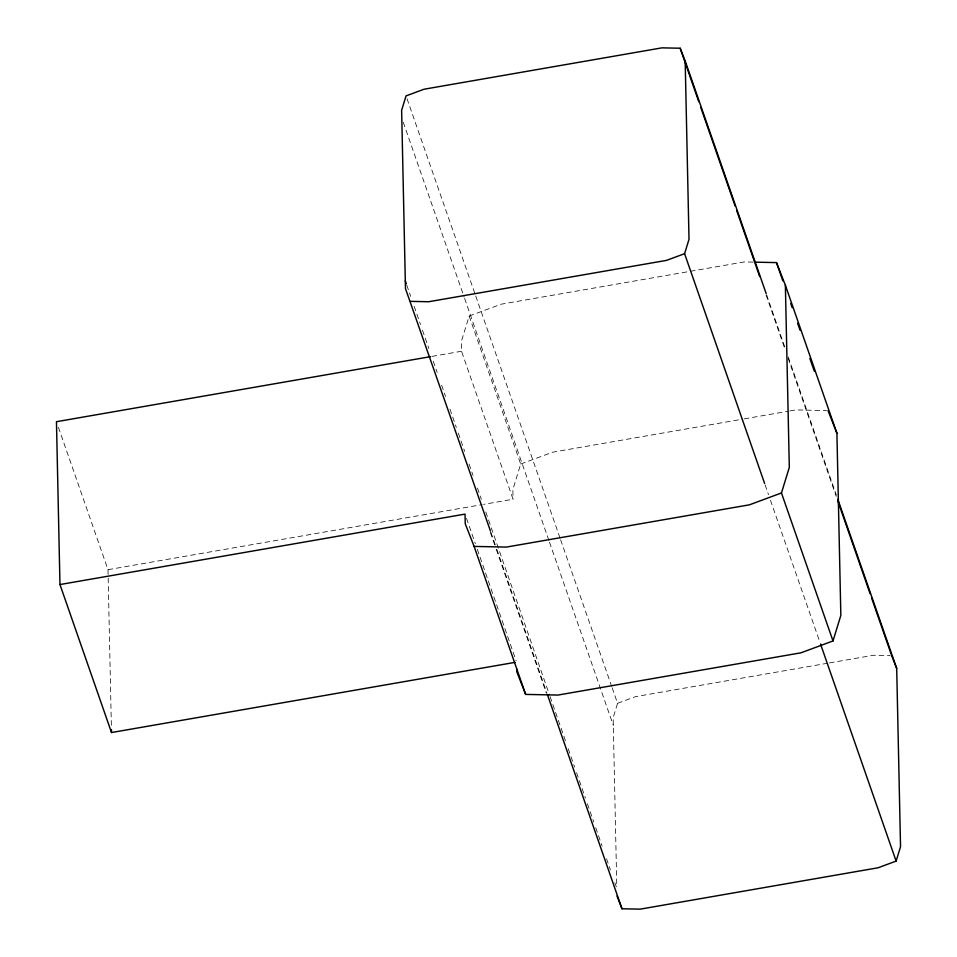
<?xml version="1.0" encoding="UTF-8"?>
<svg xmlns="http://www.w3.org/2000/svg" width="957" height="957" viewBox="0 0 957 957"><rect width="100%" height="100%" fill="white"/><g stroke="black" fill="none" stroke-linecap="round" stroke-linejoin="round"><path stroke-width="0.72" stroke-dasharray="4.79 3.59" d="M753.015 262.11L744.211 261.931L501.169 304.194L469.157 316.049L461.322 341.601L461.525 351.255L513.06 499.243L483.608 504.363M469.157 316.049L520.692 464.037L512.856 489.589L513.06 499.243M612.169 687.808L617.564 703.311L613.15 717.714L616.787 886.792M520.692 464.037L552.703 452.183L742.728 419.142M617.564 703.311L635.615 696.624L827.961 663.177M432.074 356.375L461.525 351.255M744.199 418.879L788.389 411.199M789.86 410.948L795.746 409.919L826.573 410.565M58.425 427.336L107.997 569.69L482.137 504.626M829.432 662.926L873.478 655.258L890.285 655.617M766.641 294.947L784.8 347.092M788.233 356.949L836.334 495.068M766.055 294.864L784.704 348.408M788.137 358.277L836.227 496.384M765.086 484.816L768.519 494.685M770.481 500.32L820.053 642.661M407.024 98.715L475.246 294.612M475.737 296.024L560.144 538.42M560.635 539.832L611.679 686.396M403.256 122.245L464.121 297.005M464.612 298.417L549.019 540.813M549.509 542.224L613.317 725.43M406.773 285.102L410.697 296.383M414.13 306.24L420.518 324.567M422.48 330.201L428.856 348.515M433.27 361.208L437.205 372.476M441.62 385.169L445.543 396.437M449.957 409.118L456.345 427.444M458.307 433.078L464.683 451.405M469.097 464.085L473.033 475.354M477.447 488.046L481.371 499.315M485.785 512.007L549.593 695.213M550.084 696.624L566.269 743.122M568.243 748.769L574.619 767.083M576.581 772.718L585.409 798.09M587.383 803.724L593.759 822.051M595.721 827.685L602.097 846.012M606.523 858.692L610.446 869.961M614.861 882.653L616.332 886.876M490.965 532.487L496.36 547.99M496.85 549.402L546.902 693.143M490.367 532.403L495.774 547.906M496.264 549.306L546.315 693.059M466.514 518.335L475.354 543.708M477.316 549.342L516.086 660.689M107.997 569.69L111.407 728.05"/><path stroke-width="1.44" d="M764.595 483.405L684.59 253.689L689.016 239.286L685.176 60.997L680.164 48.233L661.957 47.85L424.095 89.216L406.043 95.903L401.629 110.306L405.469 288.583L490.474 531.075M516.72 668.991L516.78 671.754L525.656 694.399L557.943 695.069L800.985 652.806L832.997 640.951L781.462 492.963L789.31 467.411L785.374 285.246L776.498 262.601L754.487 262.146M832.997 640.951L840.844 615.399L836.908 433.234L785.374 285.246M616.99 896.003L621.99 908.767L640.197 909.15L878.059 867.784L896.123 861.097L900.537 846.694L896.697 668.417L837.806 499.291M684.59 253.689L666.539 260.376L428.676 301.742L410.469 301.359M781.462 492.963L749.451 504.817L506.409 547.081L474.122 546.411L465.246 523.766L465.042 514.112L59.968 584.548L56.463 421.702L430.602 356.638M59.968 584.548L111.502 732.536L515.105 662.352M828.032 410.589L836.908 433.234M891.685 655.641L896.697 668.417M776.498 262.601L782.886 280.927M790.733 303.477L792.205 307.699M797.6 323.203L800.064 330.261M809.873 358.444L814.287 371.125M685.176 60.997L766.15 293.536M680.164 48.233L698.813 101.789M700.775 107.423L735.132 206.066M736.603 210.301L759.667 276.537M837.698 500.619L870.092 593.627M871.564 597.862L891.194 654.229M820.544 644.073L896.123 861.097M405.301 280.88L406.282 283.691M547.404 694.555L621.99 908.767M474.122 546.411L525.656 694.399M111.443 729.545L111.502 732.536"/></g></svg>
